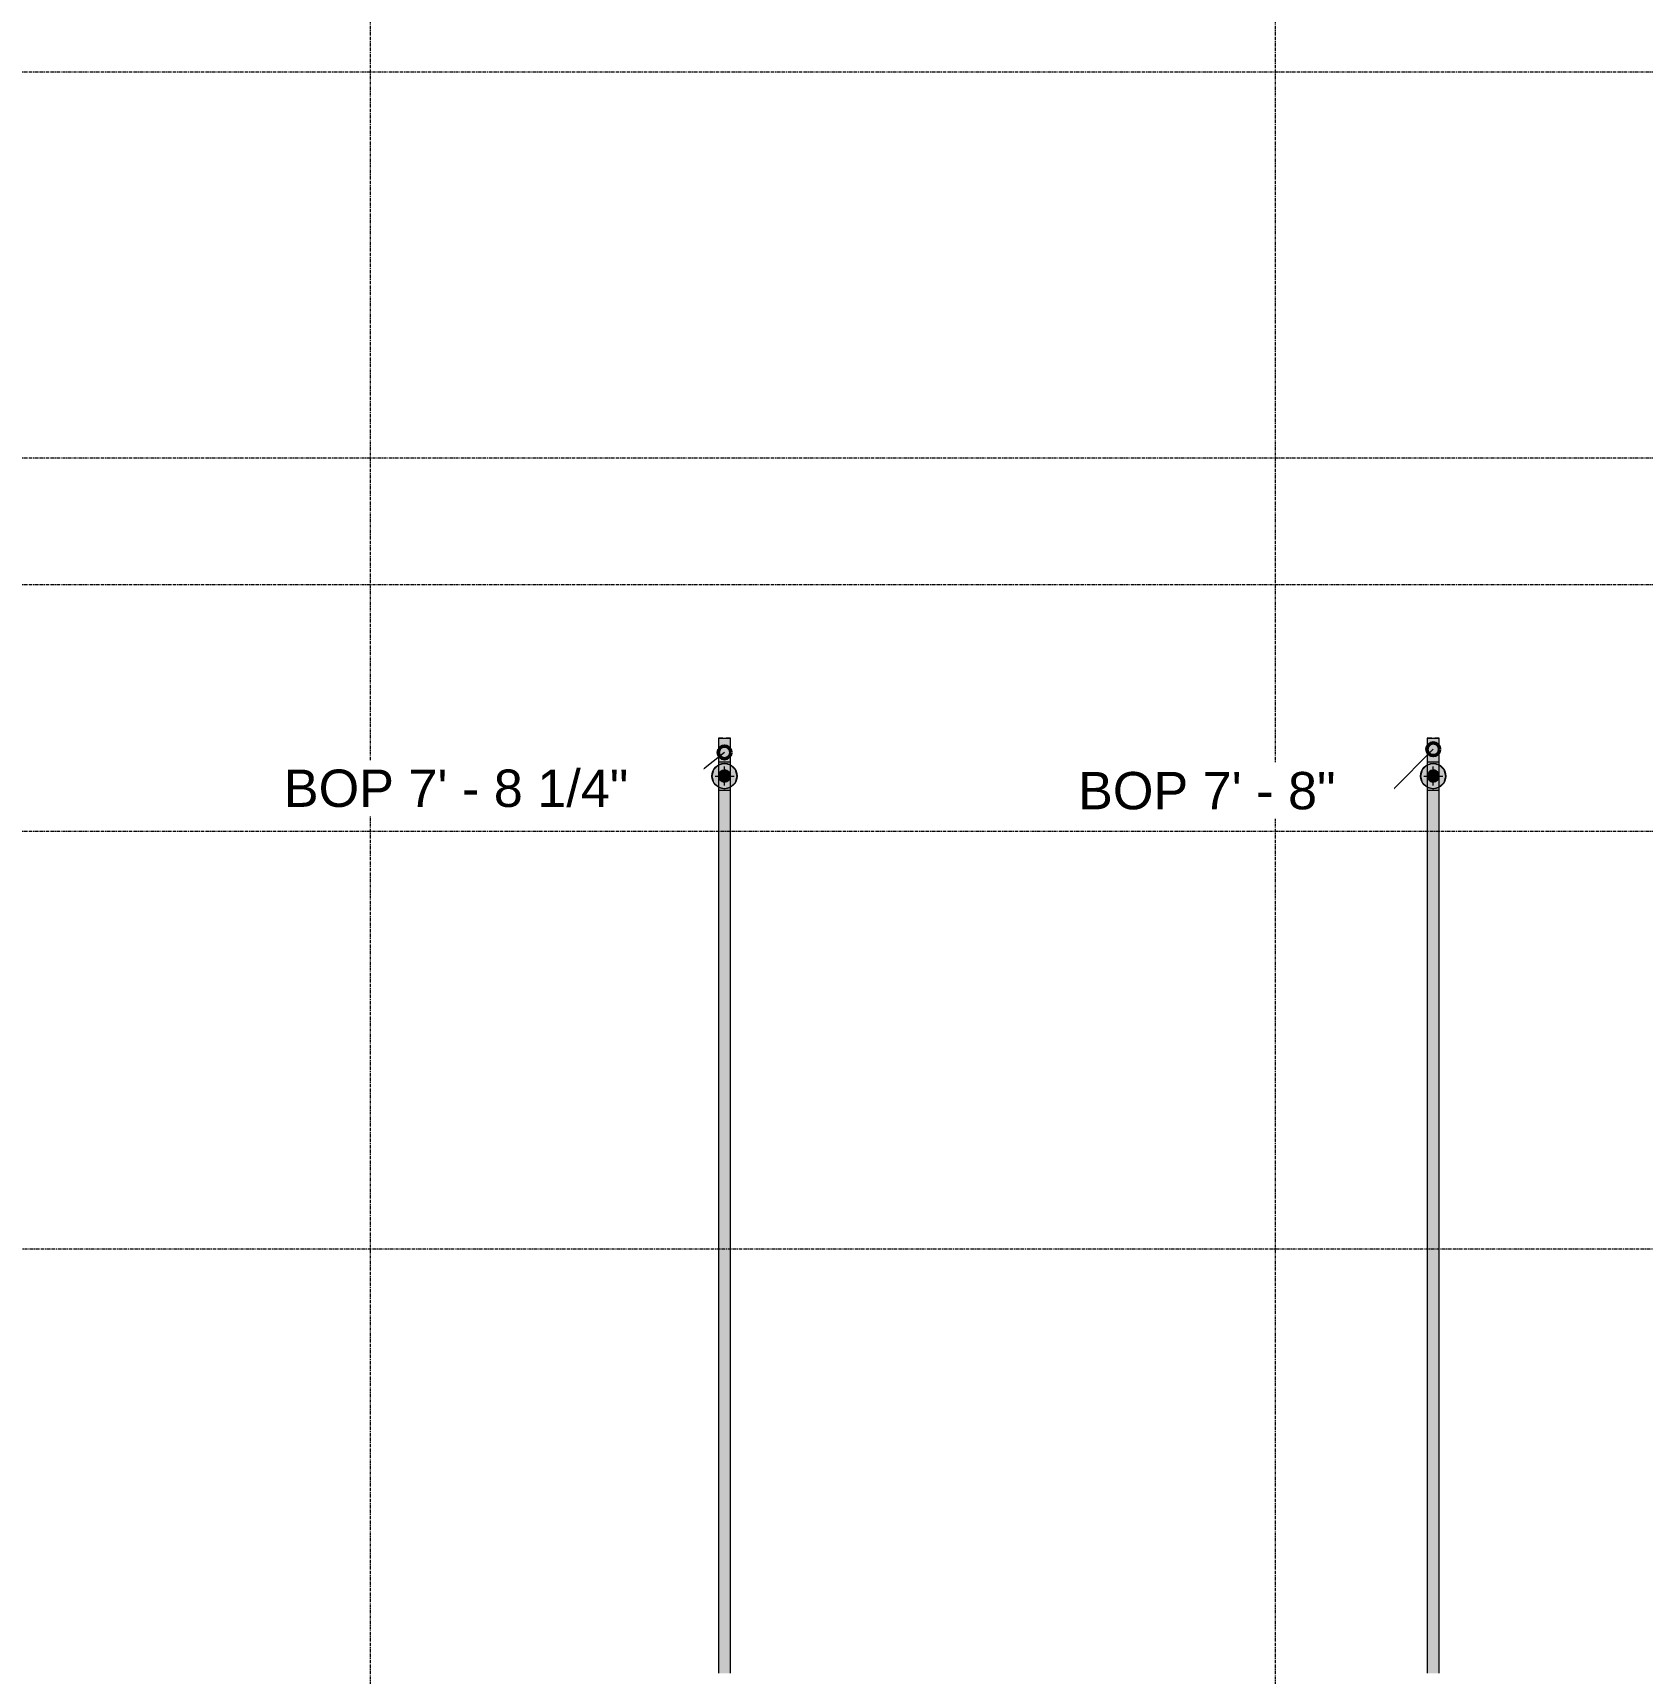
# Model space of a CAD drawing. Header units: inches. Extents: x -3679 to 241, y -496 to 1784.
# Drawn here: x -2409.3 to -2155, y 206 to 465.2 of the extents above; entities that cross this region are included whole.
import ezdxf

# ---------------------------------------------------------------- set-up
doc = ezdxf.new("R2010")
doc.units = ezdxf.units.IN
doc.header["$MEASUREMENT"] = 0
doc.linetypes.add('Grid Line', pattern=[0.875, 0.5, -0.125, 0.125, -0.125])
for name, color, linetype, lineweight in [('A-ANNO-NOTE', 250, 'Continuous', 9), ('G-ANNO-DIMS', 251, 'Continuous', 9), ('P-PIPE', 1, 'Continuous', 9), ('P-PIPE-CNTR', 1, 'Continuous', 9), ('S-GRID', 8, 'Continuous', 9)]:
    doc.layers.add(name, color=color, linetype=linetype, lineweight=lineweight)
doc.styles.add('Arial_1', font='arial.ttf', dxfattribs={"height": 5.901198})

msp = doc.modelspace()

# ---------------------------------------------------------------- hatches: boundary and pattern name
at = {"layer": 'A-ANNO-NOTE'}
for points in [[(-2300, 345.74), (-2299, 346.01), (-2298.27, 346.74), (-2298, 347.74), (-2298.27, 348.74), (-2299, 349.47), (-2300, 349.74), (-2301, 349.47), (-2301.73, 348.74), (-2302, 347.74), (-2301.73, 346.74), (-2301, 346.01)], [(-2188, 345.74), (-2187, 346.01), (-2186.27, 346.74), (-2186, 347.74), (-2186.27, 348.74), (-2187, 349.47), (-2188, 349.74), (-2189, 349.47), (-2189.73, 348.74), (-2190, 347.74), (-2189.73, 346.74), (-2189, 346.01)]]:
    msp.add_hatch(color=256, dxfattribs=at).paths.add_polyline_path(points, flags=0)
h = msp.add_hatch(color=256, dxfattribs=at)
edge = h.paths.add_edge_path(flags=0)
edge.add_arc((-2300, 347.74), 2, 0, 360)
h = msp.add_hatch(color=256, dxfattribs=at)
edge = h.paths.add_edge_path(flags=0)
edge.add_arc((-2188, 347.74), 2, 0, 360)
at = {"layer": 'P-PIPE'}
h = msp.add_hatch(color=256, dxfattribs=at)
h.paths.add_polyline_path([(-2300.67, 349.98), (-2300.67, 349.99), (-2300.67, 353.73)], flags=0)
h.paths.add_polyline_path([(-2300, 349.98), (-2300, 353.74), (-2300.95, 353.74), (-2300.95, 349.99), (-2300.47, 349.98), (-2300.25, 349.98)], flags=0)
h = msp.add_hatch(color=256, dxfattribs=at)
h.paths.add_polyline_path([(-2299.53, 349.98), (-2299.05, 349.99), (-2299.05, 353.74), (-2299.53, 353.74), (-2299.53, 350.43)], flags=0)
h.paths.add_polyline_path([(-2300, 349.98), (-2299.53, 349.98), (-2299.53, 353.74), (-2300, 353.74)], flags=0)
h = msp.add_hatch(color=256, dxfattribs=at)
h.paths.add_polyline_path([(-2188.67, 349.98), (-2188.67, 349.99), (-2188.67, 353.73)], flags=0)
h.paths.add_polyline_path([(-2188, 349.98), (-2188, 353.74), (-2188.95, 353.74), (-2188.95, 349.99), (-2188.47, 349.98), (-2188.25, 349.98)], flags=0)
h = msp.add_hatch(color=256, dxfattribs=at)
h.paths.add_polyline_path([(-2187.53, 349.98), (-2187.05, 349.99), (-2187.05, 353.74), (-2187.53, 353.74), (-2187.53, 350.43)], flags=0)
h.paths.add_polyline_path([(-2188, 349.98), (-2187.53, 349.98), (-2187.53, 353.74), (-2188, 353.74)], flags=0)
h = msp.add_hatch(color=256, dxfattribs=at)
h.paths.add_polyline_path([(-2300.95, 347.74), (-2300.92, 347.99), (-2300.79, 348.28), (-2300.65, 348.43), (-2300.44, 348.58), (-2300.24, 348.66), (-2300, 348.69), (-2300, 349.98), (-2300.95, 349.99), (-2300.95, 347.91)], flags=0)
h.paths.add_polyline_path([(-2300, 345.5), (-2300, 346.79), (-2300.25, 346.83), (-2300.48, 346.92), (-2300.67, 347.07), (-2300.84, 347.31), (-2300.88, 347.38), (-2300.93, 347.56), (-2300.95, 347.74), (-2300.95, 345.5), (-2300.48, 345.5), (-2300.25, 345.5)], flags=0)
h = msp.add_hatch(color=256, dxfattribs=at)
h.paths.add_polyline_path([(-2299.05, 347.74), (-2299.05, 349.99), (-2299.53, 349.98), (-2300, 349.98), (-2299.99, 348.69), (-2299.75, 348.66), (-2299.52, 348.57), (-2299.33, 348.41), (-2299.16, 348.18), (-2299.12, 348.1), (-2299.07, 347.93), (-2299.05, 347.75)], flags=0)
h.paths.add_polyline_path([(-2300, 345.5), (-2299.05, 345.5), (-2299.05, 347.74), (-2299.08, 347.5), (-2299.21, 347.21), (-2299.35, 347.05), (-2299.54, 346.91), (-2299.75, 346.82), (-2300, 346.79), (-2300, 346.68)], flags=0)
h = msp.add_hatch(color=256, dxfattribs=at)
h.paths.add_polyline_path([(-2188.95, 347.74), (-2188.92, 347.99), (-2188.79, 348.28), (-2188.65, 348.43), (-2188.44, 348.58), (-2188.24, 348.66), (-2188, 348.69), (-2188, 349.98), (-2188.95, 349.99), (-2188.95, 347.91)], flags=0)
h.paths.add_polyline_path([(-2188, 345.5), (-2188, 346.79), (-2188.25, 346.83), (-2188.48, 346.92), (-2188.67, 347.07), (-2188.84, 347.31), (-2188.88, 347.38), (-2188.93, 347.56), (-2188.95, 347.74), (-2188.95, 345.5), (-2188.48, 345.5), (-2188.25, 345.5)], flags=0)
h = msp.add_hatch(color=256, dxfattribs=at)
h.paths.add_polyline_path([(-2187.05, 347.74), (-2187.05, 349.99), (-2187.53, 349.98), (-2188, 349.98), (-2187.99, 348.69), (-2187.75, 348.66), (-2187.52, 348.57), (-2187.33, 348.41), (-2187.16, 348.18), (-2187.12, 348.1), (-2187.07, 347.93), (-2187.05, 347.75)], flags=0)
h.paths.add_polyline_path([(-2188, 345.5), (-2187.05, 345.5), (-2187.05, 347.74), (-2187.08, 347.5), (-2187.21, 347.21), (-2187.35, 347.05), (-2187.54, 346.91), (-2187.75, 346.82), (-2188, 346.79), (-2188, 346.68)], flags=0)
for points in [[(-2300, 346.79), (-2299.75, 346.83), (-2299.53, 346.92), (-2299.33, 347.07), (-2299.18, 347.27), (-2299.08, 347.5), (-2299.05, 347.74), (-2299.08, 347.99), (-2299.18, 348.22), (-2299.33, 348.41), (-2299.53, 348.57), (-2299.75, 348.66), (-2300, 348.69), (-2300.25, 348.66), (-2300.48, 348.57), (-2300.67, 348.41), (-2300.82, 348.22), (-2300.92, 347.99), (-2300.95, 347.74), (-2300.92, 347.5), (-2300.82, 347.27), (-2300.67, 347.07), (-2300.48, 346.92), (-2300.25, 346.83)], [(-2188, 346.79), (-2187.75, 346.83), (-2187.53, 346.92), (-2187.33, 347.07), (-2187.18, 347.27), (-2187.08, 347.5), (-2187.05, 347.74), (-2187.08, 347.99), (-2187.18, 348.22), (-2187.33, 348.41), (-2187.53, 348.57), (-2187.75, 348.66), (-2188, 348.69), (-2188.25, 348.66), (-2188.48, 348.57), (-2188.67, 348.41), (-2188.82, 348.22), (-2188.92, 347.99), (-2188.95, 347.74), (-2188.92, 347.5), (-2188.82, 347.27), (-2188.67, 347.07), (-2188.48, 346.92), (-2188.25, 346.83)], [(-2300, 205.98), (-2299.05, 205.99), (-2299.05, 345.5), (-2299.53, 345.5), (-2300, 345.5), (-2300, 211.03)], [(-2188, 205.98), (-2187.05, 205.99), (-2187.05, 345.5), (-2187.53, 345.5), (-2188, 345.5), (-2188, 211.03)]]:
    msp.add_hatch(color=256, dxfattribs=at).paths.add_polyline_path(points, flags=0)
h = msp.add_hatch(color=256, dxfattribs=at)
h.paths.add_polyline_path([(-2300, 346.79), (-2299.75, 346.83), (-2299.52, 346.92), (-2299.33, 347.07), (-2299.18, 347.27), (-2299.08, 347.5), (-2299.05, 347.75), (-2299.08, 347.99), (-2299.18, 348.22), (-2299.33, 348.42), (-2299.53, 348.57), (-2299.76, 348.66), (-2300.01, 348.69), (-2300.25, 348.66), (-2300.48, 348.56), (-2300.67, 348.41), (-2300.83, 348.21), (-2300.92, 347.98), (-2300.95, 347.74), (-2300.92, 347.49), (-2300.82, 347.27), (-2300.67, 347.07), (-2300.47, 346.92), (-2300.25, 346.82), (-2300, 346.79)], flags=0)
h.paths.add_polyline_path([(-2300, 346.79), (-2300.25, 346.83), (-2300.48, 346.92), (-2300.67, 347.08), (-2300.82, 347.27), (-2300.92, 347.5), (-2300.95, 347.74), (-2300.91, 348), (-2300.82, 348.22), (-2300.66, 348.42), (-2300.48, 348.57), (-2300.24, 348.66), (-2300, 348.69), (-2299.75, 348.66), (-2299.53, 348.57), (-2299.32, 348.41), (-2299.18, 348.22), (-2299.08, 347.99), (-2299.05, 347.74), (-2299.08, 347.5), (-2299.18, 347.27), (-2299.33, 347.07), (-2299.53, 346.92), (-2299.75, 346.83)], flags=0)
h = msp.add_hatch(color=256, dxfattribs=at)
h.paths.add_polyline_path([(-2188, 346.79), (-2187.75, 346.83), (-2187.52, 346.92), (-2187.33, 347.07), (-2187.18, 347.27), (-2187.08, 347.5), (-2187.05, 347.75), (-2187.08, 347.99), (-2187.18, 348.22), (-2187.33, 348.42), (-2187.53, 348.57), (-2187.76, 348.66), (-2188.01, 348.69), (-2188.25, 348.66), (-2188.48, 348.56), (-2188.67, 348.41), (-2188.83, 348.21), (-2188.92, 347.98), (-2188.95, 347.74), (-2188.92, 347.49), (-2188.82, 347.27), (-2188.67, 347.07), (-2188.47, 346.92), (-2188.25, 346.82), (-2188, 346.79)], flags=0)
h.paths.add_polyline_path([(-2188, 346.79), (-2188.25, 346.83), (-2188.48, 346.92), (-2188.67, 347.08), (-2188.82, 347.27), (-2188.92, 347.5), (-2188.95, 347.74), (-2188.91, 348), (-2188.82, 348.22), (-2188.66, 348.42), (-2188.48, 348.57), (-2188.24, 348.66), (-2188, 348.69), (-2187.75, 348.66), (-2187.53, 348.57), (-2187.32, 348.41), (-2187.18, 348.22), (-2187.08, 347.99), (-2187.05, 347.74), (-2187.08, 347.5), (-2187.18, 347.27), (-2187.33, 347.07), (-2187.53, 346.92), (-2187.75, 346.83)], flags=0)
h = msp.add_hatch(color=256, dxfattribs=at)
h.paths.add_polyline_path([(-2300.67, 205.98), (-2300.67, 205.99), (-2300.67, 211.03)], flags=0)
h.paths.add_polyline_path([(-2300, 205.98), (-2300, 345.5), (-2300.95, 345.5), (-2300.95, 205.99), (-2300.47, 205.98), (-2300.25, 205.98)], flags=0)
h = msp.add_hatch(color=256, dxfattribs=at)
h.paths.add_polyline_path([(-2188.67, 205.98), (-2188.67, 205.99), (-2188.67, 211.03)], flags=0)
h.paths.add_polyline_path([(-2188, 205.98), (-2188, 345.5), (-2188.95, 345.5), (-2188.95, 205.99), (-2188.47, 205.98), (-2188.25, 205.98)], flags=0)

# ---------------------------------------------------------------- linework, layer by layer
at = {"layer": 'A-ANNO-NOTE'}
for p, q in [((-2301.73, 348.74), (-2302, 347.74)), ((-2302, 347.74), (-2301.73, 346.74)), ((-2301, 349.47), (-2301.73, 348.74)), ((-2300, 349.74), (-2301, 349.47)), ((-2299, 349.47), (-2300, 349.74)), ((-2298.27, 348.74), (-2299, 349.47)), ((-2298, 347.74), (-2298.27, 348.74)), ((-2298.27, 346.74), (-2298, 347.74)), ((-2189.73, 348.74), (-2190, 347.74)), ((-2190, 347.74), (-2189.73, 346.74)), ((-2189, 349.47), (-2189.73, 348.74)), ((-2188, 349.74), (-2189, 349.47)), ((-2187, 349.47), (-2188, 349.74)), ((-2186.27, 348.74), (-2187, 349.47)), ((-2186, 347.74), (-2186.27, 348.74)), ((-2186.27, 346.74), (-2186, 347.74)), ((-2301.73, 346.74), (-2301, 346.01)), ((-2301, 346.01), (-2300, 345.74)), ((-2300, 345.74), (-2299, 346.01)), ((-2299, 346.01), (-2298.27, 346.74)), ((-2189.73, 346.74), (-2189, 346.01)), ((-2189, 346.01), (-2188, 345.74)), ((-2188, 345.74), (-2187, 346.01)), ((-2187, 346.01), (-2186.27, 346.74))]:
    msp.add_line(p, q, dxfattribs=at)
for centre in [(-2300, 347.74), (-2188, 347.74)]:
    msp.add_circle(centre, 2, dxfattribs=at)
at = {"layer": 'G-ANNO-DIMS'}
for p, q in [((-2300, 351.46), (-2306.88, 345.96)), ((-2188, 351.97), (-2194.39, 345.58)), ((-2306.88, 345.96), (-2314.08, 345.96)), ((-2194.39, 345.58), (-2202.25, 345.58))]:
    msp.add_line(p, q, dxfattribs=at)
at = {"layer": 'G-ANNO-DIMS', "lineweight": 50}
for centre in [(-2188, 351.97), (-2300, 351.46)]:
    msp.add_circle(centre, 1, dxfattribs=at)
at = {"layer": 'P-PIPE'}
for p, q in [((-2300.95, 353.74), (-2300.95, 349.99)), ((-2299.05, 349.99), (-2299.05, 353.74)), ((-2188.95, 353.74), (-2188.95, 349.99)), ((-2187.05, 349.99), (-2187.05, 353.74)), ((-2300.95, 349.99), (-2300.95, 345.5)), ((-2299.05, 345.5), (-2299.05, 349.99)), ((-2188.95, 349.99), (-2188.95, 345.5)), ((-2187.05, 345.5), (-2187.05, 349.99)), ((-2300.95, 345.5), (-2300.95, 205.99)), ((-2299.05, 205.99), (-2299.05, 345.5)), ((-2188.95, 345.5), (-2188.95, 205.99)), ((-2187.05, 205.99), (-2187.05, 345.5))]:
    msp.add_line(p, q, dxfattribs=at)
for centre, radius, start, end in [((-2300, 347.74), 0.95, 0, 180), ((-2300, 347.74), 0.95, 180, 0), ((-2300, 347.27), 0.475, 90, 270), ((-2300, 348.22), 0.475, 270, 90), ((-2188, 347.74), 0.95, 0, 180), ((-2188, 347.74), 0.95, 180, 0), ((-2188, 347.27), 0.475, 90, 270), ((-2188, 348.22), 0.475, 270, 90)]:
    msp.add_arc(centre, radius, start, end, dxfattribs=at)
for centre, major_axis, start_param, end_param in [((-2300, 353.74), (0.95, 0), 1.832596, 3.141593), ((-2300, 353.74), (0.95, 0), 3.141593, 4.712389), ((-2300, 353.74), (0.95, 0), 4.712389, 6.283185), ((-2300, 353.74), (0.95, 0), 0, 1.308997), ((-2188, 353.74), (0.95, 0), 1.832596, 3.141593), ((-2188, 353.74), (0.95, 0), 3.141593, 4.712389), ((-2188, 353.74), (0.95, 0), 4.712389, 6.283185), ((-2188, 353.74), (0.95, 0), 0, 1.308997), ((-2300, 349.99), (0.951, 0), 3.141593, 3.403392), ((-2300, 349.99), (0.951, 0), 3.405488, 3.665191), ((-2300, 349.99), (0.95, 0), 3.665191, 3.926025), ((-2300, 349.99), (0.951, 0), 3.666373, 3.926991), ((-2300, 349.99), (0.95, 0), 3.926991, 4.188266), ((-2300, 349.99), (0.951, 0), 3.927731, 4.18879), ((-2300, 349.99), (0.95, 0), 4.18879, 4.450357), ((-2300, 349.99), (0.951, 0), 4.18924, 4.45059), ((-2300, 349.99), (0.95, 0), 4.45059, 4.712389), ((-2300, 349.99), (0.951, 0), 4.450806, 4.712389), ((-2300, 349.99), (0.951, 0), 4.712389, 5.758405), ((-2300, 349.99), (0.95, 0), 4.712389, 4.974188), ((-2300, 349.99), (0.95, 0), 4.974421, 5.235988), ((-2300, 349.99), (0.95, 0), 5.236512, 5.497787), ((-2300, 349.99), (0.95, 0), 5.498753, 5.759587), ((-2300, 349.99), (0.951, 0), 5.759587, 6.283185), ((-2188, 349.99), (0.951, 0), 3.141593, 3.403392), ((-2188, 349.99), (0.951, 0), 3.405488, 3.665191), ((-2188, 349.99), (0.95, 0), 3.665191, 3.926025), ((-2188, 349.99), (0.951, 0), 3.666373, 3.926991), ((-2188, 349.99), (0.95, 0), 3.926991, 4.188266), ((-2188, 349.99), (0.951, 0), 3.927731, 4.18879), ((-2188, 349.99), (0.95, 0), 4.18879, 4.450357), ((-2188, 349.99), (0.951, 0), 4.18924, 4.45059), ((-2188, 349.99), (0.95, 0), 4.45059, 4.712389), ((-2188, 349.99), (0.951, 0), 4.450806, 4.712389), ((-2188, 349.99), (0.951, 0), 4.712389, 5.758405), ((-2188, 349.99), (0.95, 0), 4.712389, 4.974188), ((-2188, 349.99), (0.95, 0), 4.974421, 5.235988), ((-2188, 349.99), (0.95, 0), 5.236512, 5.497787), ((-2188, 349.99), (0.95, 0), 5.498753, 5.759587), ((-2188, 349.99), (0.951, 0), 5.759587, 6.283185), ((-2300, 345.5), (0.951, 0), 3.141593, 4.712389), ((-2300, 345.5), (0.95, 0), 3.665191, 3.926025), ((-2300, 345.5), (0.95, 0), 3.926991, 4.188266), ((-2300, 345.5), (0.95, 0), 4.18879, 4.450357), ((-2300, 345.5), (0.95, 0), 4.45059, 4.712389), ((-2300, 345.5), (0.951, 0), 4.712389, 6.283185), ((-2300, 345.5), (0.95, 0), 4.712389, 4.974188), ((-2300, 345.5), (0.95, 0), 4.974421, 5.235988), ((-2300, 345.5), (0.95, 0), 5.236512, 5.497787), ((-2300, 345.5), (0.95, 0), 5.498753, 5.759587), ((-2188, 345.5), (0.951, 0), 3.141593, 4.712389), ((-2188, 345.5), (0.95, 0), 3.665191, 3.926025), ((-2188, 345.5), (0.95, 0), 3.926991, 4.188266), ((-2188, 345.5), (0.95, 0), 4.18879, 4.450357), ((-2188, 345.5), (0.95, 0), 4.45059, 4.712389), ((-2188, 345.5), (0.951, 0), 4.712389, 6.283185), ((-2188, 345.5), (0.95, 0), 4.712389, 4.974188), ((-2188, 345.5), (0.95, 0), 4.974421, 5.235988), ((-2188, 345.5), (0.95, 0), 5.236512, 5.497787), ((-2188, 345.5), (0.95, 0), 5.498753, 5.759587)]:
    msp.add_ellipse(centre, major_axis=major_axis, ratio=0.004167, start_param=start_param, end_param=end_param, dxfattribs=at)
at = {"layer": 'P-PIPE-CNTR'}
for p, q in [((-2301.5, 347.74), (-2298.5, 347.74)), ((-2300, 346.24), (-2300, 349.24)), ((-2189.5, 347.74), (-2186.5, 347.74)), ((-2188, 346.24), (-2188, 349.24))]:
    msp.add_line(p, q, dxfattribs=at)
at = {"layer": 'S-GRID', "linetype": 'Grid Line'}
for p, q in [((-2356, 1771.74), (-2356, -484.26)), ((-2213, 1771.74), (-2213, -484.26)), ((-3666.39, 459), (228, 459)), ((-3666.39, 398), (228, 398)), ((-3666.39, 378), (228, 378)), ((-3666.39, 339), (226, 339)), ((228, 273), (-3666.39, 273))]:
    msp.add_line(p, q, dxfattribs=at)

# ---------------------------------------------------------------- next in the draw order: texts
at = {"layer": 'G-ANNO-DIMS', "char_height": 5.9012, "attachment_point": 1, "line_spacing_factor": 0.938532, "style": 'Arial_1', "bg_fill": 3, "box_fill_scale": 1.25, "bg_fill_color": 0, "bg_fill_transparency": 0}
for s, insert, width in [('BOP 7\' - 8 1/4"', (-2369.64, 348.76), 64.872), ('BOP 7\' - 8"', (-2244.13, 348.38), 48.456)]:
    msp.add_mtext(s, dxfattribs=dict(at, insert=insert, width=width))

doc.saveas('drawing.dxf')
